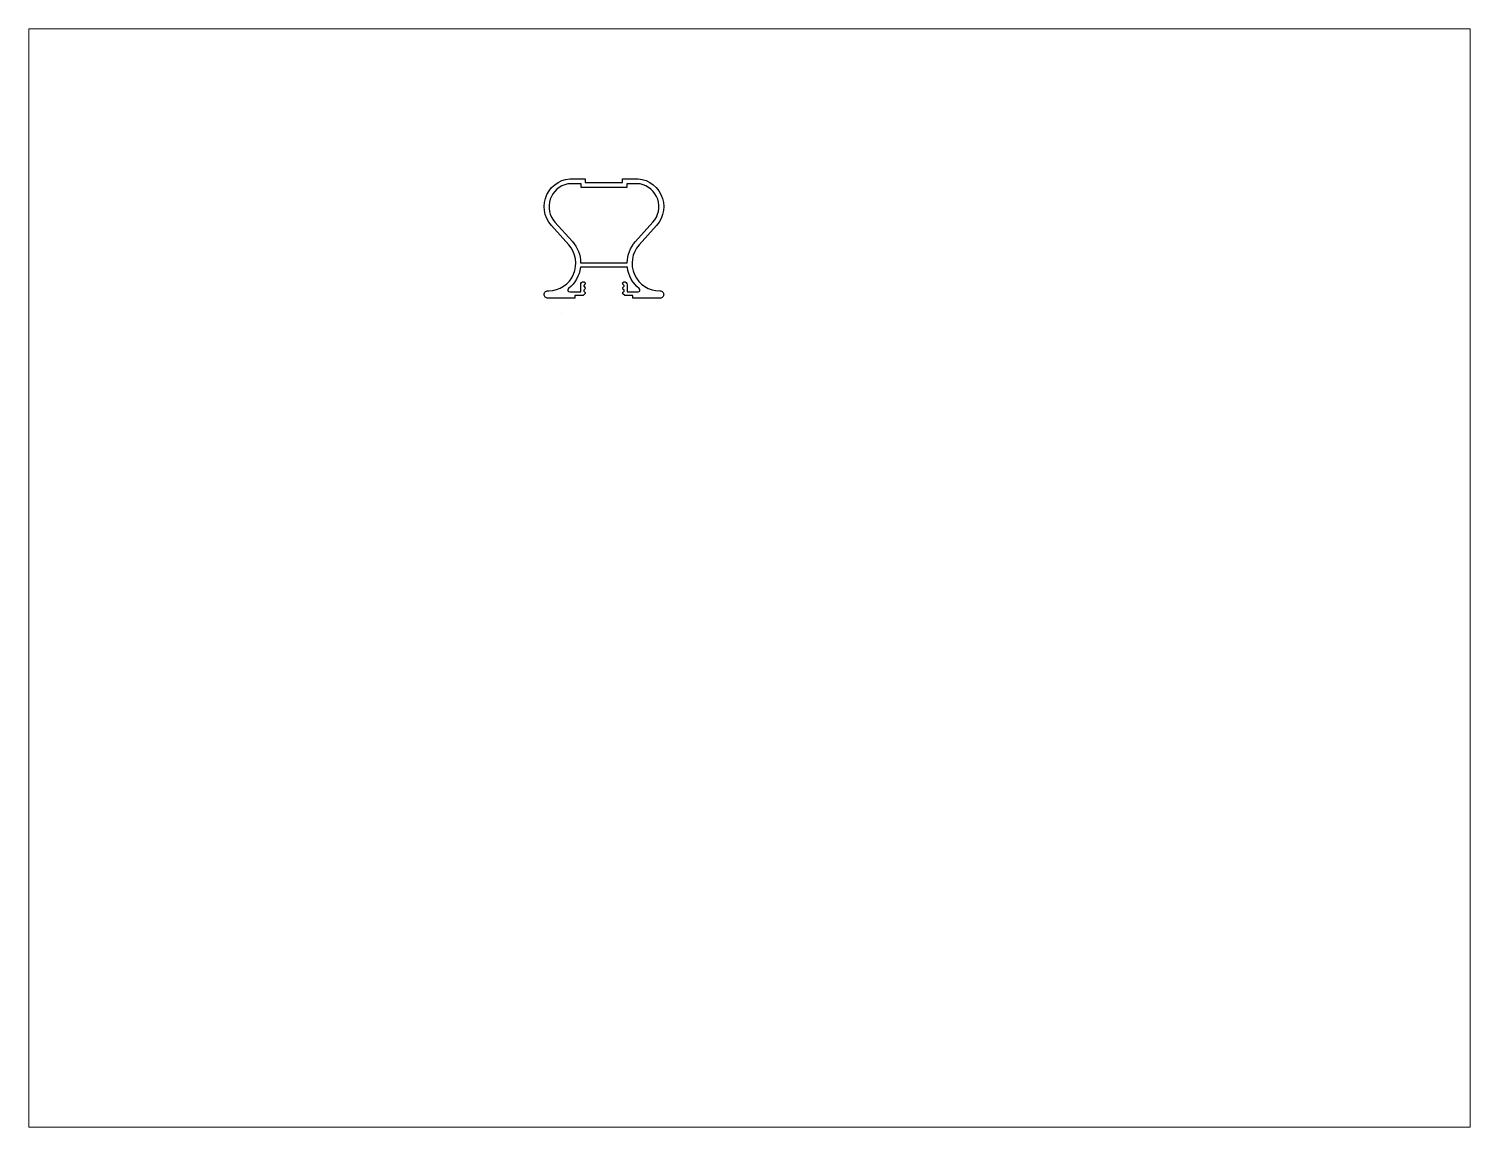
# Paper-space layout 'Layout1' of a CAD drawing. Extents: x 27 to 240, y 20 to 183.
# The model-space entities are those that its viewports show. They can reach past a viewport. Long polylines and large blocks are cut down to what shows.
import ezdxf

# ---------------------------------------------------------------- set-up
doc = ezdxf.new("R2010")
doc.units = 0
doc.header["$LTSCALE"] = 15
doc.layers.get('0').update_dxf_attribs({"linetype": 'CONTINUOUS'})
doc.layers.add('ZARYS', color=7, linetype='CONTINUOUS')

msp = doc.modelspace()

# ---------------------------------------------------------------- linework, layer by layer
at = {"layer": 'ZARYS'}
msp.add_line((140.18, 201.01), (140.18, 201.01), dxfattribs=at)
for points in [[(157.85, 213.45), (151.55, 213.45), (145.26, 213.45, -0.194969), (142.09, 207.73, 0.707582), (142.4, 206.85), (145.35, 206.85), (145.35, 208.78, -0.414214), (146.15, 209.58), (146.24, 209.58), (146.47, 209.35, -0.414214), (146.47, 208.93), (146.24, 208.7, 0.414214), (146.24, 208.28), (146.47, 208.05, -0.414214), (146.47, 207.63), (146.24, 207.41, 0.414214), (146.24, 206.98), (146.47, 206.76, -0.414214), (146.47, 206.33), (145.98, 205.85), (143.8, 205.85), (143.8, 205.15), (136.55, 205.15, -0.414214), (135.55, 206.15, -0.493909), (136.81, 207.11, 0.639638), (142.14, 219.45), (137.48, 224.65, -0.671286), (143.52, 237.15), (146.55, 237.15), (146.55, 236.15), (151.55, 236.15), (156.55, 236.15), (156.55, 237.15), (159.59, 237.15, -0.671286), (165.63, 224.65), (160.97, 219.45, 0.654936), (166.55, 207.15, -0.414214), (167.55, 206.15), (167.55, 206.15, -0.414214), (166.55, 205.15), (159.3, 205.15), (159.3, 205.85), (157.13, 205.85), (156.64, 206.33, -0.414214), (156.64, 206.76), (156.87, 206.98, 0.414214), (156.87, 207.41), (156.64, 207.63, -0.414214), (156.64, 208.05), (156.87, 208.28, 0.414214), (156.87, 208.7), (156.64, 208.93, -0.414214), (156.64, 209.35), (156.87, 209.58), (156.95, 209.58, -0.414214), (157.75, 208.78), (157.75, 206.85), (160.71, 206.85, 0.707582), (161.02, 207.73, -0.194969)], [(145.45, 234.75), (145.45, 235.75), (141.87, 235.75, 0.582869), (138.44, 225.51), (143.1, 220.32, -0.180843), (145.32, 214.64), (157.78, 214.64, -0.180842), (160, 220.32), (164.66, 225.51, 0.582869), (161.24, 235.75), (157.65, 235.75), (157.65, 234.75)]]:
    msp.add_lwpolyline(points, format="xyb", close=True, dxfattribs=at)

psp = doc.layouts.get("Layout1")

# ---------------------------------------------------------------- viewports
at = {"layer": '0', "color": 0, "linetype": 'BYBLOCK', "ltscale": 0.05}
psp.add_viewport(center=(133.35, 101.6), size=(213.36, 162.56), view_center_point=(190.51, 130.3), view_height=293.8955, dxfattribs=at)

doc.saveas('drawing.dxf')
